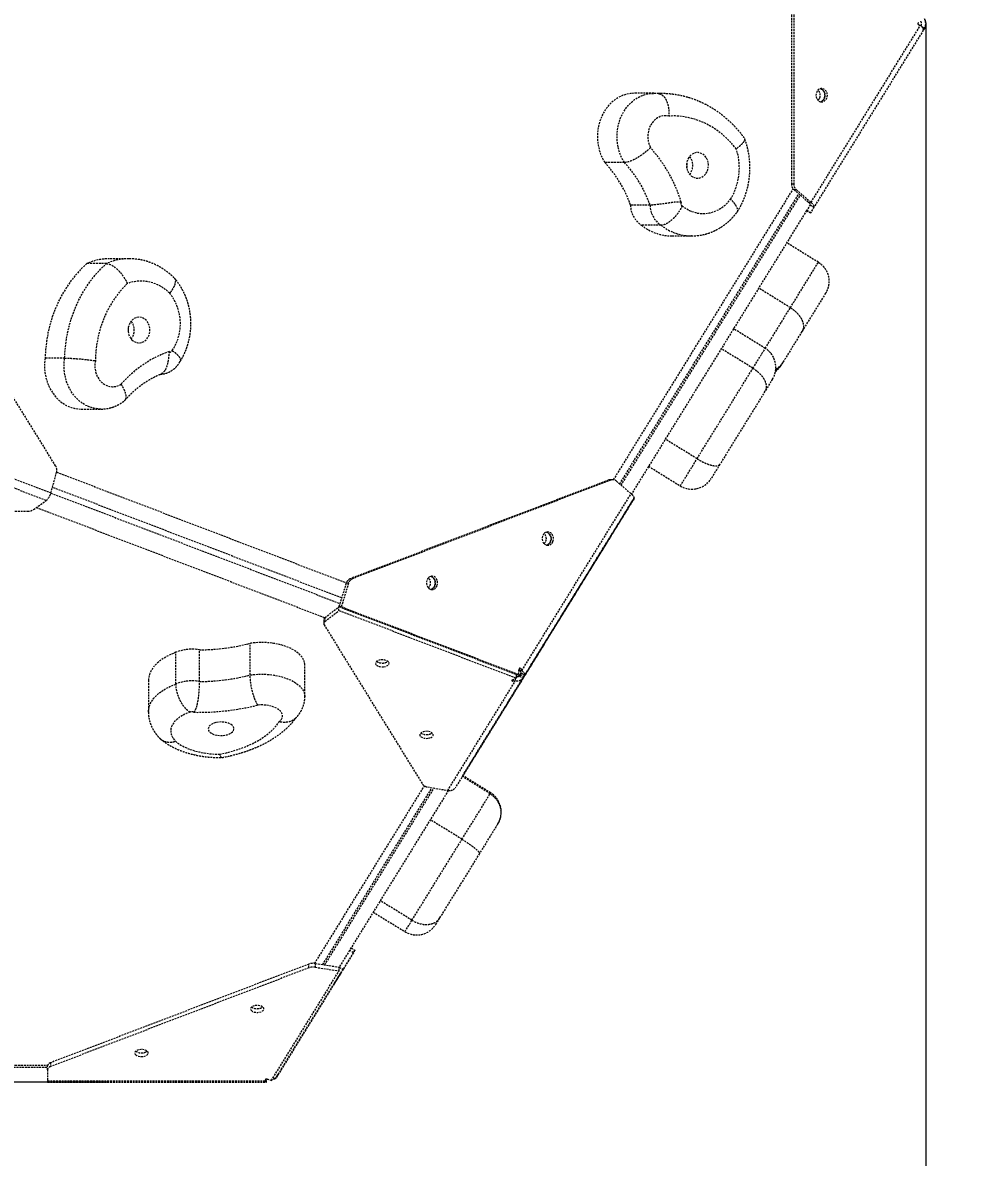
# Model space of a CAD drawing. Header units: millimetres. Extents: x -3160 to 2441, y -2789 to 2239.
# Drawn here: x 248 to 886, y -721 to 40 of the extents above; entities that cross this region are included whole.
import ezdxf

# ---------------------------------------------------------------- set-up
doc = ezdxf.new("R2010")
doc.units = ezdxf.units.MM
doc.linetypes.add('HIDDEN', pattern=[1.905, 1.27, -0.635])
for name, color, linetype in [('DIKOM_ОБЪЕКТ', 7, 'Continuous'), ('DIKOM_РАЗМЕР_ЗОНА', 7, 'Continuous'), ('DIKOM_РАЗМЕР_ОБЪЕКТА', 7, 'Continuous')]:
    doc.layers.add(name, color=color, linetype=linetype)
doc.styles.add('style1', font='arialbd.ttf', dxfattribs={"width": 0.8})
doc.dimstyles.new('1-50', dxfattribs={"dimtxt": 300, "dimasz": 200, "dimexe": 100, "dimexo": 0, "dimgap": 100, "dimtad": 1, "dimtxsty": 'style1', "dimcen": 200, "dimclrd": 7, "dimclre": 7, "dimclrt": 7, "dimadec": 1, "dimazin": 2, "dimtfac": 1, "dimtmove": 0, "dimatfit": 2, "dimfxl": 0, "dimlwd": 25, "dimlwe": 18, "dimarcsym": 0})

# ---------------------------------------------------------------- blocks, each defined once
blk = doc.blocks.new('*D0')
at = {"layer": 'Defpoints', "color": 0, "transparency": 16777216}
for p in [(295.78, 749.54), (-958.64, -670.94), (304.91, -670.94)]:
    blk.add_point(p, dxfattribs=at)
at = {"layer": 'DIKOM_РАЗМЕР_ОБЪЕКТА', "color": 7, "lineweight": 18, "transparency": 16777216}
for p, q in [((295.78, 749.54), (-1058.64, 749.54)), ((304.91, -670.94), (-1058.64, -670.94))]:
    blk.add_line(p, q, dxfattribs=at)
at = {"layer": 'DIKOM_РАЗМЕР_ОБЪЕКТА', "color": 7, "lineweight": 25, "transparency": 16777216}
blk.add_line((-958.64, 549.54), (-958.64, -470.94), dxfattribs=at)
at = {"layer": 'DIKOM_РАЗМЕР_ОБЪЕКТА', "color": 7, "transparency": 16777216}
for points in [[(-991.97, 549.54), (-925.3, 549.54), (-958.64, 749.54)], [(-991.97, -470.94), (-925.3, -470.94), (-958.64, -670.94)]]:
    blk.add_solid(points, dxfattribs=at)
at = {"layer": 'DIKOM_РАЗМЕР_ОБЪЕКТА', "color": 7, "transparency": 16777216, "insert": (-1211.81, 39.3), "char_height": 300, "attachment_point": 5, "rotation": 90, "style": 'style1'}
blk.add_mtext('{\\fArial|b0|i0|c204|p34;1420}', dxfattribs=at)
blk = doc.blocks.new('*D2')
at = {"layer": 'Defpoints', "color": 0, "transparency": 16777216}
for p in [(-566.7, 39.68), (853.76, 39.3), (853.76, -1201.88)]:
    blk.add_point(p, dxfattribs=at)
at = {"layer": 'DIKOM_РАЗМЕР_ОБЪЕКТА', "color": 7, "lineweight": 18, "transparency": 16777216}
for p, q in [((-566.7, 39.68), (-566.7, -1301.88)), ((853.76, 39.3), (853.76, -1301.88))]:
    blk.add_line(p, q, dxfattribs=at)
at = {"layer": 'DIKOM_РАЗМЕР_ОБЪЕКТА', "color": 7, "lineweight": 25, "transparency": 16777216}
blk.add_line((-366.7, -1201.88), (653.76, -1201.88), dxfattribs=at)
at = {"layer": 'DIKOM_РАЗМЕР_ОБЪЕКТА', "color": 7, "transparency": 16777216}
for points in [[(-366.7, -1168.54), (-366.7, -1235.21), (-566.7, -1201.88)], [(653.76, -1168.54), (653.76, -1235.21), (853.76, -1201.88)]]:
    blk.add_solid(points, dxfattribs=at)
at = {"layer": 'DIKOM_РАЗМЕР_ОБЪЕКТА', "color": 7, "transparency": 16777216, "insert": (143.53, -948.7), "char_height": 300, "attachment_point": 5, "style": 'style1'}
blk.add_mtext('{\\fArial|b0|i0|c204|p34;1420}', dxfattribs=at)
blk = doc.blocks.new('*D3')
at = {"layer": 'Defpoints', "color": 0, "transparency": 16777216}
for p in [(-2152.02, 39.3), (2440.84, 36.45), (2440.84, -2689.31)]:
    blk.add_point(p, dxfattribs=at)
at = {"layer": 'DIKOM_РАЗМЕР_ЗОНА', "color": 7, "lineweight": 18, "transparency": 16777216}
for p, q in [((-2152.02, 39.3), (-2152.02, -2789.31)), ((2440.84, 36.45), (2440.84, -2789.31))]:
    blk.add_line(p, q, dxfattribs=at)
at = {"layer": 'DIKOM_РАЗМЕР_ЗОНА', "color": 7, "lineweight": 25, "transparency": 16777216}
blk.add_line((-1952.02, -2689.31), (2240.84, -2689.31), dxfattribs=at)
at = {"layer": 'DIKOM_РАЗМЕР_ЗОНА', "color": 7, "transparency": 16777216}
for points in [[(-1952.02, -2655.97), (-1952.02, -2722.64), (-2152.02, -2689.31)], [(2240.84, -2655.97), (2240.84, -2722.64), (2440.84, -2689.31)]]:
    blk.add_solid(points, dxfattribs=at)
at = {"layer": 'DIKOM_РАЗМЕР_ЗОНА', "color": 7, "transparency": 16777216, "insert": (109.23, -2436.13), "char_height": 300, "attachment_point": 5, "style": 'style1'}
blk.add_mtext('{\\fArial|b0|i0|c204|p34;4590}', dxfattribs=at)

msp = doc.modelspace()

# ---------------------------------------------------------------- linework, layer by layer
at = {"layer": 'DIKOM_ОБЪЕКТ', "color": 7, "linetype": 'HIDDEN', "lineweight": 15}
for p, q in [((763.61, 146.082), (763.618, -68.119)), ((765.187, 146.082), (765.195, -68.119)), ((848.829, 38.66), (848.857, 38.66)), ((850.097, 37.976), (848.85, 38.649)), ((848.857, 38.66), (850.104, 37.987)), ((776.818, -80.592), (850.097, 37.976)), ((852.047, 34.821), (778.768, -83.747)), ((850.104, 37.987), (850.351, 37.809)), ((851.301, 37.11), (852.865, 36.144)), ((852.865, 36.144), (852.047, 34.821)), ((671.232, -7.435), (658.088, -7.435)), ((676.166, -7.607), (673.834, -7.607)), ((674.166, -7.64), (676.018, -7.607)), ((651.486, -53.835), (638.343, -53.835)), ((763.618, -68.119), (765.195, -68.119)), ((644.247, -266.72), (764.83, -71.613)), ((648.366, -269.519), (768.622, -74.94)), ((649.336, -270.348), (769.592, -75.768)), ((766.949, -72.164), (765.372, -72.164)), ((765.372, -72.164), (775.241, -80.592)), ((766.949, -72.164), (776.818, -80.592)), ((269.739, -257.367), (162.32, -83.576)), ((668.714, -82.427), (655.571, -82.427)), ((776.216, -82.17), (773.887, -85.938)), ((775.241, -80.592), (776.818, -80.592)), ((776.216, -82.17), (778.768, -83.747)), ((773.786, -86.102), (656.259, -276.265)), ((773.758, -86.147), (776.31, -87.724)), ((773.887, -85.938), (776.439, -87.516)), ((778.768, -83.747), (776.439, -87.516)), ((676.093, -95.953), (662.949, -95.953)), ((683.408, -103.127), (696.551, -103.127)), ((696.551, -103.127), (696.396, -103.127)), ((781.715, -120.825), (760.449, -107.682)), ((303.791, -121.699), (290.648, -121.699)), ((319.095, -118.389), (305.951, -118.389)), ((762.916, -151.242), (741.65, -138.099)), ((746.046, -178.539), (724.78, -165.396)), ((737.781, -191.912), (716.515, -178.769)), ((275.805, -185.089), (262.662, -185.089)), ((286.938, -219.283), (300.081, -219.283)), ((263.42, -280.594), (144.852, -235.314)), ((148.007, -230.21), (266.575, -275.49)), ((700.253, -252.634), (678.987, -239.491)), ((667.761, -257.654), (689.027, -270.798)), ((266.575, -275.49), (270.343, -261.851)), ((270.408, -261.594), (464.869, -335.871)), ((461.746, -345.948), (267.597, -271.79)), ((640.756, -266.914), (467.457, -333.105)), ((642.333, -266.914), (469.034, -333.105)), ((642.333, -266.914), (640.756, -266.914)), ((643.647, -266.67), (642.07, -266.67)), ((646.147, -267.624), (656.017, -276.053)), ((254.991, -286.693), (263.42, -280.594)), ((266.545, -275.594), (460.583, -349.71)), ((582.738, -394.62), (656.017, -276.053)), ((657.967, -279.208), (584.688, -397.775)), ((584.806, -397.606), (658.299, -278.698)), ((655.303, -283.544), (658.299, -278.698)), ((656.265, -276.254), (657.294, -277.071)), ((657.074, -277.071), (657.294, -277.071)), ((657.294, -277.071), (657.203, -277.218)), ((658.299, -278.698), (658.004, -278.516)), ((36.746, -287.781), (250.946, -287.776)), ((450.379, -359.317), (256.807, -285.379)), ((653.644, -286.227), (546.533, -459.512)), ((653.644, -286.227), (653.633, -286.22)), ((655.291, -283.537), (655.303, -283.544)), ((467.457, -333.105), (469.034, -333.105)), ((464.773, -336.153), (459.926, -351.834)), ((466.35, -336.153), (461.503, -351.834)), ((466.35, -336.153), (464.773, -336.153)), ((450.539, -361.735), (459.876, -354.467)), ((450.54, -359.183), (459.876, -351.915)), ((459.876, -354.467), (459.876, -351.915)), ((578.791, -397.337), (459.876, -351.915)), ((578.791, -399.889), (459.876, -354.467)), ((459.926, -351.834), (461.503, -351.834)), ((459.926, -351.834), (578.841, -397.257)), ((461.503, -351.834), (580.418, -397.257)), ((449.683, -360.654), (449.683, -363.206)), ((449.928, -364.019), (516.128, -471.117)), ((450.54, -359.183), (450.539, -361.735)), ((400.325, -397.676), (400.325, -376.409)), ((350.54, -403.722), (350.54, -382.455)), ((366.302, -402.081), (366.302, -380.815)), ((437.02, -412.38), (437.02, -391.113)), ((566.924, -392.704), (567.007, -392.836)), ((567.982, -393.208), (567.974, -393.106)), ((580.418, -397.257), (580.757, -393.835)), ((580.734, -394.074), (581.161, -394.62)), ((580.881, -393.433), (581.808, -393.433)), ((581.161, -394.62), (582.738, -394.62)), ((581.808, -393.433), (582.738, -394.62)), ((332.013, -401.291), (332.013, -422.557)), ((532.977, -475.136), (578.262, -401.864)), ((583.366, -399.914), (538.082, -473.186)), ((542.998, -465.232), (583.372, -399.925)), ((576.257, -401.116), (578.791, -399.889)), ((576.659, -400.922), (576.659, -401.766)), ((578.262, -401.864), (576.659, -401.766)), ((578.262, -400.146), (578.262, -401.864)), ((578.791, -397.337), (578.791, -399.889)), ((578.841, -397.257), (580.418, -397.257)), ((582.18, -396.137), (580.659, -398.597)), ((581.389, -397.407), (580.814, -398.337)), ((580.814, -398.337), (583.366, -399.914)), ((581.389, -397.407), (583.941, -398.984)), ((582.136, -396.197), (582.038, -396.356)), ((582.038, -396.356), (584.59, -397.933)), ((582.136, -396.197), (584.688, -397.775)), ((583.941, -398.984), (583.366, -399.914)), ((583.372, -399.925), (583.947, -398.995)), ((584.688, -397.775), (584.59, -397.933)), ((584.597, -397.945), (584.806, -397.606)), ((561.381, -477.333), (542.667, -465.767)), ((561.712, -476.798), (542.998, -465.232)), ((443.716, -591.186), (517.294, -472.135)), ((449.068, -591.989), (522.404, -473.329)), ((450.424, -592.194), (523.745, -473.558)), ((533.32, -475.185), (467.162, -582.23)), ((519.339, -472.805), (532.977, -475.136)), ((542.483, -507.91), (521.217, -494.767)), ((508.902, -562.247), (487.635, -549.104)), ((482.921, -556.732), (504.187, -569.875)), ((467.039, -582.428), (460.124, -593.617)), ((469.591, -584.005), (462.676, -595.194)), ((469.531, -584.13), (463.432, -594)), ((467.039, -582.428), (467.183, -582.196)), ((469.591, -584.005), (467.039, -582.428)), ((468.051, -580.792), (470.603, -582.369)), ((470.614, -582.377), (470.603, -582.369)), ((439.688, -591.624), (266.402, -657.82)), ((439.688, -594.176), (439.688, -591.624)), ((444.008, -591.225), (444.008, -593.777)), ((444.008, -591.225), (460.043, -593.648)), ((460.124, -593.617), (460.043, -593.748)), ((460.043, -596.2), (460.043, -593.648)), ((460.124, -593.617), (462.676, -595.194)), ((439.688, -594.176), (266.401, -660.372)), ((414.632, -669.698), (460.043, -596.2)), ((462.676, -595.194), (417.265, -668.692)), ((418.14, -667.277), (463.432, -594)), ((444.008, -593.777), (460.043, -596.2)), ((169.258, -660.85), (264.341, -660.85)), ((174.112, -659.505), (264.412, -659.505)), ((264.341, -662.499), (264.341, -659.947)), ((266.402, -657.82), (266.401, -660.372)), ((264.341, -662.499), (264.341, -670.039)), ((410.578, -669.016), (410.578, -669.211)), ((410.896, -670.043), (410.578, -669.211)), ((410.896, -668.799), (410.896, -670.043)), ((411.202, -670.94), (411.202, -668.76)), ((411.629, -668.81), (414.632, -669.698)), ((413.036, -669.226), (411.63, -668.81)), ((411.63, -668.81), (411.63, -668.81)), ((415.809, -667.793), (417.265, -668.692)), ((417.265, -668.692), (418.911, -666.029)), ((418.912, -666.029), (418.14, -667.277)), ((418.911, -666.029), (418.912, -666.029)), ((264.341, -670.039), (410.896, -670.043)), ((264.341, -670.935), (411.225, -670.94))]:
    msp.add_line(p, q, dxfattribs=at)
at = {"layer": 'DIKOM_ОБЪЕКТ', "color": 7, "linetype": 'HIDDEN', "lineweight": 15, "flags": 128}
for points in [[(658.088, -7.435), (655.551, -7.588), (652.846, -8.097), (650.205, -8.955), (647.661, -10.152), (645.246, -11.673), (642.99, -13.499), (640.919, -15.609), (639.06, -17.975), (637.436, -20.569), (636.066, -23.358), (634.968, -26.309), (634.155, -29.385), (633.637, -32.548), (633.421, -35.759), (633.509, -38.978), (633.9, -42.166), (634.589, -45.283), (635.567, -48.292), (636.824, -51.154), (638.343, -53.835)], [(651.486, -53.835), (649.967, -51.154), (648.711, -48.292), (647.732, -45.283), (647.043, -42.166), (646.652, -38.978), (646.564, -35.759), (646.781, -32.548), (647.299, -29.385), (648.112, -26.309), (649.21, -23.358), (650.579, -20.569), (652.203, -17.975), (654.062, -15.609), (656.133, -13.499), (658.389, -11.673), (660.805, -10.152), (663.348, -8.955), (665.989, -8.097), (668.694, -7.588), (671.236, -7.435)], [(783.465, -13.175), (784.555, -13.141), (785.592, -12.747), (786.492, -12.026), (787.183, -11.036), (787.609, -9.857), (787.735, -8.585), (787.551, -7.322), (787.072, -6.172), (786.337, -5.227), (785.405, -4.563), (784.351, -4.236), (783.262, -4.27), (782.225, -4.664), (781.325, -5.385), (780.634, -6.375), (780.208, -7.554), (780.082, -8.826), (780.266, -10.089), (780.745, -11.239), (781.48, -12.184), (782.412, -12.847), (783.465, -13.175)], [(783.12, -4.302), (783.828, -4.563), (784.76, -5.227), (785.495, -6.172), (785.974, -7.322), (786.158, -8.585), (786.032, -9.857), (785.606, -11.036), (784.915, -12.026), (784.015, -12.747), (783.12, -13.109)], [(783.129, -13.111), (783.532, -12.985), (784.509, -12.42), (785.312, -11.554), (785.875, -10.457), (786.152, -9.218), (786.121, -7.938), (785.784, -6.72), (785.169, -5.662), (784.326, -4.852), (783.322, -4.353), (783.129, -4.3)], [(681.346, -22.682), (679.385, -22.438), (677.417, -22.578), (675.496, -23.097), (673.674, -23.982), (672, -25.208), (670.522, -26.742), (669.279, -28.541), (668.306, -30.556), (667.628, -32.733), (667.265, -35.011), (667.227, -37.328), (667.514, -39.621), (668.119, -41.827), (669.026, -43.885)], [(726.617, -44.711), (723.665, -41.172), (720.501, -37.895), (717.141, -34.9), (713.604, -32.202), (709.908, -29.816), (706.074, -27.753), (702.122, -26.026), (698.072, -24.644), (693.948, -23.614), (689.77, -22.942), (685.562, -22.63), (681.346, -22.682)], [(694.723, -50.584), (693.952, -52.076), (693.453, -53.72), (693.246, -55.448), (693.338, -57.19), (693.728, -58.875), (694.397, -60.433), (695.32, -61.8), (696.458, -62.921), (697.765, -63.75), (699.187, -64.253), (700.666, -64.409), (702.141, -64.212), (703.552, -63.67), (704.842, -62.804), (705.957, -61.652), (706.852, -60.259), (707.49, -58.683), (707.845, -56.988), (707.903, -55.244), (707.66, -53.522), (707.128, -51.892), (706.328, -50.422), (705.292, -49.171), (704.063, -48.191), (702.692, -47.522), (701.234, -47.191), (699.75, -47.211), (698.299, -47.583), (696.941, -48.29), (695.733, -49.304), (694.723, -50.584)], [(690.252, -82.831), (692.586, -84.548), (695.07, -85.947), (697.67, -87.011), (700.356, -87.726), (703.092, -88.084), (705.846, -88.079), (708.582, -87.713), (711.266, -86.99), (713.864, -85.918), (716.344, -84.512), (718.675, -82.788), (720.827, -80.769), (722.774, -78.479)], [(775.241, -80.592), (775.511, -80.836), (775.746, -81.074), (775.94, -81.304), (776.091, -81.519), (776.196, -81.718), (776.252, -81.894), (776.259, -82.046), (776.216, -82.17)], [(776.818, -80.592), (777.358, -81.079), (777.827, -81.556), (778.216, -82.015), (778.518, -82.447), (778.728, -82.843), (778.84, -83.196), (778.854, -83.499), (778.768, -83.747)], [(773.786, -86.102), (773.809, -86.065), (773.887, -85.938)], [(776.439, -87.516), (776.361, -87.642), (776.319, -87.711), (776.31, -87.724)], [(290.648, -121.699), (286.891, -125.269), (283.351, -129.135), (280.045, -133.277), (276.989, -137.676), (274.197, -142.311), (271.683, -147.16), (269.457, -152.202), (267.531, -157.41), (265.914, -162.762), (264.613, -168.232), (263.634, -173.794), (262.983, -179.422), (262.662, -185.089)], [(275.805, -185.089), (276.126, -179.422), (276.778, -173.794), (277.756, -168.232), (279.057, -162.762), (280.674, -157.41), (282.6, -152.202), (284.826, -147.16), (287.341, -142.311), (290.133, -137.676), (293.189, -133.277), (296.494, -129.135), (300.034, -125.269), (303.791, -121.699)], [(762.916, -151.242), (765.322, -147.351), (767.6, -143.664), (769.74, -140.201), (771.732, -136.978), (773.567, -134.009), (775.236, -131.309), (776.731, -128.89), (778.045, -126.764), (779.172, -124.94), (780.106, -123.428), (780.844, -122.235), (781.381, -121.366), (781.715, -120.825)], [(317.868, -135.041), (314.683, -138.291), (311.71, -141.805), (308.963, -145.566), (306.458, -149.553), (304.208, -153.745), (302.224, -158.119), (300.519, -162.652), (299.1, -167.32), (297.975, -172.097), (297.151, -176.959), (296.631, -181.878), (296.42, -186.828)], [(786.503, -141.609), (786.121, -142.228), (785.552, -143.15), (784.797, -144.37), (783.862, -145.883), (782.752, -147.679), (781.472, -149.75), (780.03, -152.084), (778.432, -154.669), (776.688, -157.491), (774.807, -160.534), (772.799, -163.783), (770.675, -167.22)], [(746.046, -178.539), (747.128, -176.788), (748.742, -174.177), (750.402, -171.49), (752.089, -168.761), (753.782, -166.022), (755.46, -163.307), (757.101, -160.651), (758.687, -158.085), (760.197, -155.642), (761.612, -153.352), (762.916, -151.242)], [(320.921, -172.822), (322.142, -173.817), (323.507, -174.502), (324.962, -174.85), (326.447, -174.847), (327.901, -174.492), (329.264, -173.801), (330.481, -172.801), (331.502, -171.534), (332.285, -170.05), (332.798, -168.412), (333.02, -166.687), (332.942, -164.943), (332.567, -163.255), (331.911, -161.689), (331, -160.311), (329.871, -159.176), (328.572, -158.332), (327.154, -157.813), (325.677, -157.639), (324.2, -157.819), (322.784, -158.345), (321.487, -159.195), (320.362, -160.334), (319.456, -161.717), (318.804, -163.285), (318.435, -164.976), (318.363, -166.719), (318.59, -168.444), (319.108, -170.08), (319.896, -171.56), (320.921, -172.822)], [(770.675, -167.22), (769.77, -168.684), (768.743, -170.346), (767.622, -172.16), (766.437, -174.077), (765.222, -176.044), (764.009, -178.006), (762.831, -179.911), (761.722, -181.707), (760.711, -183.343), (759.825, -184.776), (759.09, -185.965), (758.525, -186.879), (758.146, -187.493), (757.963, -187.789)], [(737.781, -191.912), (739.425, -189.251), (740.911, -186.848), (742.225, -184.721), (743.359, -182.887), (744.302, -181.361), (745.047, -180.155), (745.589, -179.278), (745.923, -178.739), (746.045, -178.54), (746.046, -178.539)], [(262.662, -185.089), (262.322, -188.285), (262.286, -191.505), (262.554, -194.711), (263.123, -197.862), (263.985, -200.919), (265.13, -203.845), (266.544, -206.604), (268.21, -209.161), (270.106, -211.486), (272.21, -213.549), (274.496, -215.325), (276.935, -216.792), (279.497, -217.932), (282.151, -218.732), (284.864, -219.18), (286.938, -219.283)], [(300.066, -219.283), (298.008, -219.18), (295.294, -218.732), (292.64, -217.932), (290.078, -216.792), (287.639, -215.325), (285.353, -213.549), (283.249, -211.486), (281.353, -209.161), (279.687, -206.604), (278.273, -203.845), (277.128, -200.919), (276.266, -197.862), (275.697, -194.711), (275.429, -191.505), (275.465, -188.285), (275.805, -185.089)], [(296.42, -186.828), (296.094, -189.114), (296.094, -191.432), (296.418, -193.718), (297.059, -195.91), (297.999, -197.947), (299.211, -199.775), (300.663, -201.342), (302.316, -202.607), (304.123, -203.533), (306.035, -204.097), (308, -204.283), (309.965, -204.085), (311.874, -203.508), (313.677, -202.57)], [(756.954, -189.421), (756.773, -189.714), (756.613, -189.972), (756.487, -190.177), (756.401, -190.316), (756.363, -190.378), (756.361, -190.381)], [(757.963, -187.789), (757.677, -188.251), (756.954, -189.421)], [(700.253, -252.634), (703.025, -248.148), (705.868, -243.549), (708.766, -238.86), (711.707, -234.101), (714.676, -229.297), (717.66, -224.469), (720.644, -219.64), (723.615, -214.833), (726.558, -210.071), (729.46, -205.376), (732.307, -200.77), (735.085, -196.275), (737.781, -191.912)], [(750.92, -199.185), (750.893, -199.227), (750.701, -199.539), (750.324, -200.149), (749.767, -201.051), (749.034, -202.236), (748.134, -203.692), (747.075, -205.406), (745.868, -207.359)], [(745.868, -207.359), (743.477, -211.227), (741.017, -215.208), (738.5, -219.28), (735.941, -223.421), (733.352, -227.61), (730.749, -231.822), (728.144, -236.037), (725.552, -240.231), (722.987, -244.382), (720.462, -248.467), (717.991, -252.465), (715.587, -256.354)], [(689.027, -270.798), (689.078, -270.715), (689.31, -270.341), (689.726, -269.667), (690.321, -268.703), (691.089, -267.461), (692.019, -265.956), (693.101, -264.206), (694.32, -262.233), (695.662, -260.062), (697.11, -257.719), (698.647, -255.233), (700.253, -252.634)], [(715.587, -256.354), (714.416, -258.248), (713.317, -260.027), (712.32, -261.64), (711.452, -263.045), (710.737, -264.202), (710.195, -265.08), (709.839, -265.655), (709.681, -265.911), (709.673, -265.924)], [(657.967, -279.208), (658.052, -278.96), (658.039, -278.657), (657.926, -278.304), (657.717, -277.908), (657.415, -277.476), (657.025, -277.017), (656.556, -276.54), (656.017, -276.053)], [(655.303, -283.544), (655.185, -283.734), (655.037, -283.974), (654.861, -284.259), (654.659, -284.586), (654.433, -284.952), (654.186, -285.351), (653.922, -285.778), (653.644, -286.227)], [(603.528, -308.073), (603.837, -306.845), (603.839, -305.564), (603.533, -304.334), (602.946, -303.256), (602.124, -302.415), (601.133, -301.881), (600.055, -301.697), (598.976, -301.877), (597.984, -302.407), (597.16, -303.244), (596.569, -304.32), (596.26, -305.549), (596.258, -306.83), (596.564, -308.059), (597.151, -309.138), (597.973, -309.978), (598.964, -310.512), (600.042, -310.697), (601.121, -310.517), (602.113, -309.987), (602.937, -309.149), (603.528, -308.073)], [(599.283, -310.606), (599.655, -310.488), (600.632, -309.923), (601.435, -309.057), (601.998, -307.96), (602.275, -306.721), (602.244, -305.441), (601.907, -304.222), (601.292, -303.165), (600.448, -302.354), (599.445, -301.856), (599.237, -301.799)], [(599.26, -301.793), (599.556, -301.881), (600.547, -302.415), (601.369, -303.256), (601.956, -304.334), (602.262, -305.564), (602.26, -306.845), (601.951, -308.073), (601.36, -309.15), (600.536, -309.987), (599.544, -310.517), (599.26, -310.6)], [(525.859, -337.738), (526.168, -336.51), (526.17, -335.229), (525.864, -334), (525.277, -332.921), (524.455, -332.08), (523.464, -331.546), (522.386, -331.362), (521.307, -331.542), (520.315, -332.072), (519.491, -332.909), (518.9, -333.986), (518.591, -335.214), (518.59, -336.495), (518.895, -337.724), (519.482, -338.803), (520.305, -339.643), (521.295, -340.178), (522.373, -340.362), (523.452, -340.182), (524.444, -339.652), (525.268, -338.815), (525.859, -337.738)], [(521.625, -340.274), (521.99, -340.157), (522.968, -339.592), (523.771, -338.726), (524.333, -337.629), (524.61, -336.391), (524.579, -335.11), (524.242, -333.892), (523.627, -332.835), (522.784, -332.024), (521.78, -331.525), (521.562, -331.466)], [(521.591, -331.459), (521.887, -331.546), (522.878, -332.081), (523.7, -332.921), (524.287, -334), (524.593, -335.229), (524.591, -336.51), (524.282, -337.738), (523.691, -338.815), (522.867, -339.652), (521.875, -340.182), (521.591, -340.266)], [(618.523, -343.048), (618.333, -343.357), (618.332, -343.359), (618.52, -343.054), (618.883, -342.467), (619.392, -341.645), (620.004, -340.654), (620.67, -339.576), (621.337, -338.498), (621.95, -337.506), (622.459, -336.681), (622.824, -336.09), (623.015, -335.782), (623.016, -335.78), (622.828, -336.085), (622.465, -336.672), (621.956, -337.494), (621.344, -338.484), (620.678, -339.562), (620.011, -340.641), (619.398, -341.633), (618.888, -342.458), (618.523, -343.048)], [(437.02, -391.113), (436.965, -390.176), (436.589, -388.494), (435.86, -386.845), (434.788, -385.248), (433.386, -383.723), (431.671, -382.29), (429.665, -380.966), (427.391, -379.766), (424.879, -378.707), (422.159, -377.8), (419.264, -377.058), (416.23, -376.488), (413.095, -376.1), (409.898, -375.896), (406.677, -375.88), (403.473, -376.052), (400.325, -376.409)], [(350.54, -382.455), (347.427, -383.729), (344.543, -385.144), (341.913, -386.69), (339.557, -388.354), (337.495, -390.122), (335.743, -391.98), (334.316, -393.913), (333.224, -395.906), (332.477, -397.943), (332.081, -400.006), (332.013, -401.291)], [(489.906, -392.159), (491.113, -391.934), (492.15, -391.539), (492.934, -391.006), (493.401, -390.379), (493.513, -389.709), (493.261, -389.049), (492.665, -388.452), (491.774, -387.969), (490.66, -387.636), (489.413, -387.483), (488.134, -387.52), (486.927, -387.745), (485.889, -388.14), (485.105, -388.672), (484.638, -389.299), (484.527, -389.97), (484.779, -390.63), (485.375, -391.226), (486.266, -391.71), (487.38, -392.042), (488.627, -392.196), (489.906, -392.159)], [(400.325, -397.676), (403.473, -397.318), (406.677, -397.146), (409.898, -397.162), (413.095, -397.366), (416.23, -397.755), (419.264, -398.324), (422.159, -399.066), (424.879, -399.973), (427.391, -401.032), (429.665, -402.232), (431.671, -403.556), (433.386, -404.99), (434.788, -406.514), (435.86, -408.111), (436.589, -409.76), (436.965, -411.442), (437.02, -412.378)], [(582.038, -396.356), (582.023, -396.382), (581.995, -396.426), (581.957, -396.488), (581.909, -396.565), (581.853, -396.656), (581.79, -396.758), (581.723, -396.867), (581.653, -396.98), (581.582, -397.094), (581.513, -397.206), (581.448, -397.311), (581.389, -397.407)], [(584.59, -397.933), (584.573, -397.962), (584.541, -398.013), (584.497, -398.084), (584.442, -398.174), (584.377, -398.278), (584.306, -398.394), (584.23, -398.516), (584.153, -398.64), (584.078, -398.763), (584.006, -398.879), (583.941, -398.984)], [(583.947, -398.995), (584.012, -398.89), (584.084, -398.774), (584.16, -398.652), (584.237, -398.527), (584.312, -398.405), (584.384, -398.289), (584.448, -398.185), (584.503, -398.096), (584.548, -398.024), (584.579, -397.973), (584.597, -397.945)], [(332.013, -422.559), (332.081, -421.273), (332.477, -419.209), (333.224, -417.173), (334.316, -415.18), (335.743, -413.246), (337.495, -411.388), (339.557, -409.62), (341.913, -407.956), (344.543, -406.411), (347.427, -404.995), (350.54, -403.722)], [(419.859, -429.069), (420.929, -427.988), (421.646, -426.829), (421.989, -425.624), (421.95, -424.406), (421.529, -423.208), (420.738, -422.063), (419.599, -421.001), (418.142, -420.054), (416.408, -419.245), (414.445, -418.598), (412.305, -418.13), (410.047, -417.854), (407.734, -417.777), (405.429, -417.902)], [(570.518, -420.711), (570.328, -421.02), (570.326, -421.022), (570.515, -420.717), (570.878, -420.129), (571.386, -419.307), (571.999, -418.317), (572.665, -417.239), (573.332, -416.16), (573.945, -415.168), (574.454, -414.343), (574.819, -413.753), (575.01, -413.444), (575.011, -413.442), (574.823, -413.747), (574.46, -414.334), (573.951, -415.156), (573.339, -416.147), (572.673, -417.225), (572.006, -418.304), (571.393, -419.295), (570.883, -420.12), (570.518, -420.711)], [(360.052, -422.615), (357.449, -423.627), (355.079, -424.786), (352.97, -426.077), (351.149, -427.484), (349.638, -428.989), (348.457, -430.574), (347.62, -432.217), (347.138, -433.9), (347.018, -435.601), (347.259, -437.298), (347.86, -438.97), (348.813, -440.597), (350.106, -442.157)], [(388.137, -431.392), (387.08, -430.662), (385.765, -430.059), (384.246, -429.607), (382.585, -429.325), (380.849, -429.225), (379.112, -429.31), (377.442, -429.577), (375.909, -430.016), (374.575, -430.608), (373.495, -431.329), (372.714, -432.15), (372.262, -433.036), (372.159, -433.952), (372.41, -434.86), (373.002, -435.723), (373.913, -436.506), (375.105, -437.177), (376.53, -437.707), (378.128, -438.076), (379.835, -438.268), (381.581, -438.275), (383.293, -438.098), (384.903, -437.743), (386.344, -437.225), (387.557, -436.565), (388.492, -435.791), (389.112, -434.933), (389.39, -434.027), (389.316, -433.11), (388.893, -432.22), (388.137, -431.392)], [(379.876, -450.866), (384.44, -449.85), (388.851, -448.66), (393.084, -447.304), (397.117, -445.789), (400.928, -444.123), (404.497, -442.315), (407.805, -440.374), (410.834, -438.311), (413.568, -436.137), (415.991, -433.864), (418.092, -431.504), (419.859, -429.069)], [(519.575, -440.158), (520.782, -439.933), (521.82, -439.538), (522.604, -439.006), (523.071, -438.379), (523.182, -437.708), (522.93, -437.048), (522.334, -436.452), (521.443, -435.968), (520.329, -435.636), (519.082, -435.482), (517.803, -435.519), (516.596, -435.744), (515.559, -436.139), (514.775, -436.672), (514.308, -437.299), (514.196, -437.969), (514.448, -438.63), (515.044, -439.226), (515.935, -439.709), (517.05, -440.042), (518.297, -440.195), (519.575, -440.158)], [(350.106, -442.157), (352.15, -443.684), (354.473, -445.096), (357.053, -446.379), (359.864, -447.52), (362.877, -448.509), (366.063, -449.334), (369.389, -449.988), (372.823, -450.464), (376.33, -450.758), (379.876, -450.866)], [(542.483, -507.91), (544.743, -504.255), (546.929, -500.718), (549.024, -497.327), (551.012, -494.111), (552.876, -491.094), (554.603, -488.3), (556.178, -485.753), (557.588, -483.471), (558.822, -481.473), (559.871, -479.776), (560.727, -478.392), (561.381, -477.333)], [(561.381, -477.333), (561.639, -476.916), (561.712, -476.798)], [(566.409, -497.73), (565.859, -498.62), (565.133, -499.794), (564.24, -501.239), (563.187, -502.942), (561.986, -504.886), (560.648, -507.051), (559.187, -509.415), (557.617, -511.955), (555.954, -514.645), (554.215, -517.46)], [(566.586, -497.444), (566.573, -497.464), (566.409, -497.73)], [(508.902, -562.247), (510.813, -559.153), (512.878, -555.813), (515.086, -552.24), (517.427, -548.453), (519.889, -544.468), (522.462, -540.306), (525.132, -535.985), (527.888, -531.525), (530.717, -526.949), (533.604, -522.277), (536.537, -517.532), (539.501, -512.735), (542.483, -507.91)], [(554.215, -517.46), (551.619, -521.66), (549.046, -525.823), (546.511, -529.926), (544.026, -533.946), (541.605, -537.863), (539.262, -541.654), (537.008, -545.301), (534.856, -548.783), (532.818, -552.081), (530.904, -555.178), (529.124, -558.058), (527.488, -560.705)], [(504.187, -569.875), (504.194, -569.863), (504.34, -569.628), (504.671, -569.092), (505.185, -568.261), (505.874, -567.145), (506.731, -565.759), (507.744, -564.12), (508.902, -562.247)], [(527.488, -560.705), (526.619, -562.111), (525.902, -563.27), (525.358, -564.151), (525.001, -564.728), (524.842, -564.987), (524.833, -565.001)], [(469.531, -584.13), (469.77, -583.743), (469.984, -583.396), (470.171, -583.094), (470.328, -582.84), (470.452, -582.64), (470.541, -582.494), (470.596, -582.406), (470.614, -582.377)], [(470.603, -582.369), (470.586, -582.396), (470.535, -582.478), (470.452, -582.613), (470.336, -582.8), (470.191, -583.036), (470.016, -583.318), (469.816, -583.642), (469.591, -584.005)], [(457.438, -603.679), (457.994, -602.781), (458.634, -601.745), (459.307, -600.656), (459.958, -599.602), (460.535, -598.668), (460.991, -597.93), (461.289, -597.447), (461.405, -597.26), (461.33, -597.382), (461.068, -597.804), (460.643, -598.493), (460.088, -599.391), (459.448, -600.427), (458.775, -601.516), (458.123, -602.57), (457.546, -603.504), (457.09, -604.242), (456.792, -604.724), (456.676, -604.912), (456.752, -604.79), (457.013, -604.367), (457.438, -603.679)], [(457.443, -603.683), (457.999, -602.784), (458.639, -601.749), (459.312, -600.66), (459.963, -599.605), (460.54, -598.671), (460.996, -597.933), (461.294, -597.451), (461.41, -597.263), (461.335, -597.385), (461.073, -597.808), (460.648, -598.496), (460.093, -599.394), (459.453, -600.43), (458.78, -601.519), (458.128, -602.573), (457.551, -603.507), (457.095, -604.246), (456.797, -604.728), (456.681, -604.916), (456.757, -604.793), (457.018, -604.371), (457.443, -603.683)], [(401.139, -622.862), (401.919, -623.396), (402.954, -623.793), (404.16, -624.021), (405.438, -624.06), (406.686, -623.909), (407.803, -623.579), (408.697, -623.097), (409.297, -622.502), (409.553, -621.842), (409.446, -621.171), (408.983, -620.543), (408.203, -620.009), (407.168, -619.612), (405.962, -619.384), (404.683, -619.345), (403.435, -619.496), (402.319, -619.826), (401.425, -620.308), (400.825, -620.903), (400.569, -621.563), (400.676, -622.234), (401.139, -622.862)], [(323.476, -652.53), (324.256, -653.064), (325.291, -653.461), (326.496, -653.688), (327.775, -653.728), (329.023, -653.576), (330.139, -653.246), (331.034, -652.764), (331.633, -652.169), (331.89, -651.509), (331.782, -650.838), (331.32, -650.21), (330.539, -649.676), (329.505, -649.279), (328.299, -649.052), (327.02, -649.012), (325.772, -649.163), (324.656, -649.494), (323.762, -649.976), (323.162, -650.571), (322.905, -651.231), (323.013, -651.902), (323.476, -652.53)], [(264.341, -670.039), (264.341, -670.425), (264.341, -670.707), (264.341, -670.878), (264.341, -670.935), (264.341, -670.935)]]:
    msp.add_lwpolyline(points, dxfattribs=at)
at = {"layer": 'DIKOM_ОБЪЕКТ', "color": 7, "linetype": 'HIDDEN', "lineweight": 15}
for centre, radius, start, end in [((847.763, 39.302), 6, 328.282526, 31.721733), ((778.491, -8.705), 4.502, 310.579652, 49.419349), ((597.367, -108.36), 96.394, 16.778555, 41.979361), ((688.011, -57.42), 40.644, 328.792622, 18.220795), ((687.777, -55.783), 9.651, 321.416452, 38.583548), ((579.998, -108.475), 79.936, 19.017653, 43.12239), ((593.14, -108.476), 79.937, 19.017879, 43.122252), ((688.754, -55.783), 4.904, 340.416772, 19.583228), ((768.934, -68.217), 5.316, 178.939648, 227.932948), ((770.511, -68.217), 5.316, 178.939648, 227.932948), ((672.35, -82.05), 16.784, 181.290233, 235.936515), ((685.493, -82.05), 16.783, 181.289907, 235.936452), ((690.781, -81.469), 1.462, 140.223117, 248.761785), ((683.602, -69.814), 33.313, 231.688105, 269.667008), ((696.846, -69.532), 33.597, 231.851014, 269.232852), ((306.019, -155.733), 37.344, 90.103631, 114.305132), ((319.149, -155.671), 37.283, 90.190085, 114.325758), ((327.003, -160.372), 26.928, 44.204744, 109.832562), ((320.93, -161.988), 32.553, 326.358078, 38.782444), ((313.866, -166.266), 4.905, 340.419865, 19.580135), ((312.895, -166.266), 9.647, 321.397448, 38.602552), ((372.293, -254.033), 78.002, 109.664505, 138.717836), ((346.919, -179.878), 1.122, 218.757538, 352.596172), ((738.16, -191.299), 15, 328.282526, 58.282526), ((743.601, -182.495), 15, 308.101316, 328.282526), ((264.835, -260.311), 5.72, 344.37934, 30.972178), ((696.913, -258.038), 15, 238.282526, 328.282526), ((642.074, -270.344), 3.675, 90.067279, 111.027969), ((643.653, -270.425), 3.75, 48.302727, 110.604598), ((257.192, -273.218), 9.654, 310.177794, 346.390015), ((251.204, -280.646), 7.135, 267.92965, 302.061155), ((594.615, -306.208), 4.502, 310.829678, 49.379025), ((469.259, -337.397), 4.655, 112.779844, 164.497428), ((470.836, -337.397), 4.655, 112.778843, 164.498429), ((516.951, -335.878), 4.502, 310.827076, 49.463538), ((451.58, -360.774), 1.9, 123.189418, 176.396652), ((451.381, -363.184), 1.675, 120.144949, 209.8703), ((361.232, -408.64), 28.283, 79.672141, 112.211643), ((365.577, -241.636), 139.18, 270.298668, 284.457366), ((489.02, -382.858), 6.849, 236.402853, 303.585431), ((488.712, -383.653), 6.012, 234.680161, 273.084447), ((489.356, -383.634), 6.031, 266.95413, 305.036678), ((361.232, -429.905), 28.282, 79.671768, 112.212016), ((365.577, -262.9), 139.183, 270.298838, 284.457295), ((576.571, -393.213), 6.303, 290.620398, 327.69788), ((365.389, -254.672), 168.069, 268.996347, 283.782191), ((361.178, -424.346), 2.065, 52.135937, 123.048119), ((518.69, -430.857), 6.849, 236.402853, 303.585431), ((518.382, -431.652), 6.012, 234.680161, 273.084447), ((519.026, -431.633), 6.03, 266.952601, 305.039042), ((519.744, -468.136), 4.686, 219.501984, 265.032333), ((534.089, -470.39), 4.874, 256.811498, 324.996708), ((553.826, -489.558), 15, 328.282526, 58.282526), ((512.073, -557.115), 15, 238.282526, 328.282526), ((442.634, -599.926), 8.808, 81.030716, 109.542377), ((442.634, -602.478), 8.809, 81.032115, 109.542546), ((404.736, -615.514), 6.019, 234.78908, 273.069831), ((405.061, -614.722), 6.848, 236.398915, 303.593876), ((405.381, -615.516), 6.016, 266.925505, 305.255281), ((327.073, -645.181), 6.019, 234.790818, 273.067974), ((327.398, -644.39), 6.848, 236.397755, 303.595035), ((327.717, -645.184), 6.016, 266.925439, 305.256889), ((266.975, -660.437), 2.679, 102.347616, 169.455926), ((266.974, -662.989), 2.679, 102.346245, 169.455692)]:
    msp.add_arc(centre, radius, start, end, dxfattribs=at)
for centre, major_axis, ratio, start_param, end_param in [((849.258, 39.309), (0.803, 0), 0.9341131, 2.6269784, 4.1890228), ((849.251, 39.298), (0.803, 0), 0.9340865, 2.0942911, 4.1886862), ((581.407, -394.083), (-0.17, 0.92), 0.6885029, 5.3622768, 7.4566719), ((576.907, -401.364), (0.927, 0.067), 0.4311413, 2.3158611, 4.4102562), ((411.381, -669.211), (0.819, -0.141), 0.5393073, 1.3572483, 3.4516434), ((411.382, -669.212), (0.819, -0.141), 0.5392763, 1.3570985, 1.8846563), ((418.663, -666.43), (0.496, 0.803), 0.0000502, 5.2359841, 7.3303792)]:
    msp.add_ellipse(centre, major_axis=major_axis, ratio=ratio, start_param=start_param, end_param=end_param, dxfattribs=at)
for points, knots in [([(850.313, 40.876), (850.449, 40.607), (850.697, 40.12), (850.79, 39.295), (850.695, 38.471), (850.448, 37.985), (850.313, 37.721)], [0, 0, 0, 0, 0.2754587, 0.4999123, 0.7277717, 1, 1, 1, 1]), ([(852.865, 42.453), (853.138, 41.913), (853.638, 40.924), (853.818, 39.29), (853.635, 37.663), (853.135, 36.676), (852.865, 36.144)], [0, 0, 0, 0, 0.2731876, 0.5000152, 0.7304039, 1, 1, 1, 1]), ([(852.047, 34.821), (852.144, 35.075), (852.32, 35.541), (852.007, 36.377), (851.314, 37.179), (850.524, 37.696), (850.097, 37.976)], [0, 0, 0, 0, 0.2731878, 0.5000131, 0.7303974, 1, 1, 1, 1]), ([(674.743, -7.688), (673.847, -7.569), (672.68, -7.414), (671.507, -7.457), (671.235, -7.467)], [0, 0, 0, 0, 0.7681299, 1, 1, 1, 1]), ([(674.738, -7.734), (674.986, -7.762), (675.674, -7.839), (676.751, -8.428), (677.926, -9.452), (678.977, -10.861), (679.869, -12.605), (680.583, -14.63), (681.088, -16.887), (681.404, -19.56), (681.415, -21.538), (681.347, -22.665), (681.346, -22.682)], [0, 0, 0, 0, 0.0631998, 0.1753491, 0.2874919, 0.3996335, 0.5118765, 0.6241203, 0.7366493, 0.8491775, 0.9977426, 1, 1, 1, 1]), ([(731.994, -37.408), (731.564, -36.823), (730.166, -34.92), (727.63, -31.859), (724.332, -28.31), (720.84, -25.008), (717.175, -21.96), (713.351, -19.182), (709.384, -16.683), (705.29, -14.472), (701.087, -12.558), (696.791, -10.947), (692.42, -9.645), (687.991, -8.651), (683.52, -7.985), (679.52, -7.633), (677.013, -7.64), (676.008, -7.642)], [0, 0, 0, 0, 0.0318711, 0.1036963, 0.175453, 0.2470663, 0.3185175, 0.3897895, 0.4608698, 0.5317511, 0.6024307, 0.6729145, 0.743213, 0.8133442, 0.8833354, 0.9532142, 1, 1, 1, 1]), ([(732.14, -37.695), (732.193, -37.913), (732.303, -38.365), (732.003, -39.28), (731.361, -40.349), (730.346, -41.554), (728.84, -43.002), (727.483, -44.082), (726.627, -44.704), (726.617, -44.711)], [0, 0, 0, 0, 0.1450624, 0.3002778, 0.4599219, 0.6166398, 0.7777877, 0.9974574, 1, 1, 1, 1]), ([(727.276, -86.94), (727.634, -86.372), (728.683, -84.707), (730.225, -81.802), (731.83, -78.201), (733.169, -74.463), (734.24, -70.616), (735.035, -66.682), (735.549, -62.686), (735.777, -58.654), (735.719, -54.611), (735.372, -50.583), (734.741, -46.594), (733.82, -42.673), (732.913, -39.714), (732.297, -38.08), (732.15, -37.692)], [0, 0, 0, 0, 0.0399898, 0.1173163, 0.1947632, 0.2724021, 0.3501995, 0.4281271, 0.5061608, 0.5842814, 0.6624726, 0.7407195, 0.8190046, 0.897312, 0.975621, 1, 1, 1, 1]), ([(669.026, -43.885), (669.015, -43.896), (668.266, -44.623), (666.848, -45.908), (664.661, -47.666), (662.604, -49.156), (660.512, -50.502), (658.443, -51.668), (656.45, -52.612), (654.588, -53.308), (652.89, -53.75), (651.954, -53.806), (651.486, -53.835)], [0, 0, 0, 0, 0.0020443, 0.14515375, 0.25245895, 0.35976238, 0.46659963, 0.57343332, 0.68007197, 0.78670692, 0.89335287, 1, 1, 1, 1]), ([(689.658, -80.533), (689.651, -80.532), (689.101, -80.399), (687.933, -80.316), (685.939, -80.458), (683.66, -80.699), (681.156, -81.05), (678.668, -81.406), (676.264, -81.745), (674.003, -82.034), (671.949, -82.256), (670.132, -82.399), (669.187, -82.418), (668.714, -82.427)], [0, 0, 0, 0, 0.0010785, 0.0825329, 0.1644299, 0.2697846, 0.3751529, 0.479572, 0.5839856, 0.6879827, 0.7919729, 0.8959868, 1, 1, 1, 1]), ([(690.252, -82.831), (690.247, -82.843), (689.856, -83.87), (688.944, -85.601), (687.39, -87.94), (685.832, -89.891), (684.158, -91.657), (682.448, -93.159), (680.722, -94.385), (679.067, -95.273), (677.482, -95.845), (676.56, -95.917), (676.093, -95.953)], [0, 0, 0, 0, 0.0016831, 0.1432317, 0.2488646, 0.3575568, 0.4631167, 0.5717356, 0.6772722, 0.7858684, 0.8914018, 1, 1, 1, 1]), ([(727.18, -87.004), (727.255, -86.923), (727.524, -86.633), (727.613, -85.89), (727.444, -84.8), (726.902, -83.526), (726.017, -82.101), (724.707, -80.434), (723.523, -79.194), (722.791, -78.496), (722.774, -78.479)], [0, 0, 0, 0, 0.0583202, 0.2091275, 0.3557199, 0.5065559, 0.6532226, 0.8041342, 0.9953485, 1, 1, 1, 1]), ([(696.377, -103.112), (696.492, -103.117), (697.729, -103.174), (700.09, -102.985), (703.427, -102.522), (706.708, -101.718), (709.912, -100.621), (713.018, -99.227), (716.005, -97.548), (718.854, -95.595), (721.545, -93.38), (724.055, -90.914), (725.925, -88.764), (726.924, -87.42), (727.214, -87.03)], [0, 0, 0, 0, 0.0096793, 0.1040602, 0.1983257, 0.2925819, 0.3869482, 0.4815376, 0.5764461, 0.6717542, 0.7675144, 0.8637573, 0.9604882, 1, 1, 1, 1]), ([(303.791, -121.699), (304.241, -121.733), (305.154, -121.804), (306.698, -122.373), (308.335, -123.273), (310.005, -124.496), (311.688, -126.022), (313.311, -127.788), (314.855, -129.778), (316.432, -132.181), (317.386, -133.986), (317.862, -135.029), (317.868, -135.041)], [0, 0, 0, 0, 0.1043141, 0.2116595, 0.3159674, 0.4232786, 0.527986, 0.6356773, 0.7413947, 0.8501012, 0.9982863, 1, 1, 1, 1]), ([(349.35, -131.321), (348.87, -130.847), (347.484, -129.48), (345.032, -127.422), (341.97, -125.231), (338.758, -123.329), (335.425, -121.721), (331.994, -120.42), (328.487, -119.427), (324.928, -118.763), (321.763, -118.414), (319.79, -118.422), (319.017, -118.425)], [0, 0, 0, 0, 0.0587697, 0.1694129, 0.2797452, 0.3895455, 0.4987957, 0.6075047, 0.7157098, 0.8234691, 0.9308686, 1, 1, 1, 1]), ([(781.715, -120.825), (782.396, -121.293), (783.777, -122.241), (785.502, -124.069), (786.927, -126.156), (787.971, -128.439), (788.626, -130.886), (788.865, -133.396), (788.68, -135.94), (788.002, -138.728), (787.129, -140.593), (786.51, -141.598), (786.503, -141.609)], [0, 0, 0, 0, 0.1043126, 0.21165642, 0.31596494, 0.42327833, 0.52798707, 0.63567654, 0.74139396, 0.85010127, 0.99828575, 1, 1, 1, 1]), ([(349.423, -131.462), (349.549, -131.598), (349.903, -131.977), (350.123, -132.901), (350.102, -134.185), (349.738, -135.679), (349.051, -137.352), (347.971, -139.307), (346.958, -140.76), (346.322, -141.578), (346.307, -141.597)], [0, 0, 0, 0, 0.0821919, 0.2291747, 0.3720495, 0.5190634, 0.6620132, 0.8090982, 0.9954707, 1, 1, 1, 1]), ([(353.297, -187.302), (353.393, -187.157), (354.156, -186.003), (355.41, -183.709), (356.962, -180.383), (358.24, -176.909), (359.252, -173.325), (359.985, -169.653), (360.434, -165.921), (360.595, -162.155), (360.466, -158.383), (360.046, -154.633), (359.338, -150.931), (358.345, -147.307), (357.074, -143.787), (355.532, -140.398), (353.73, -137.165), (351.72, -134.183), (350.24, -132.317), (349.476, -131.447), (349.461, -131.429)], [0, 0, 0, 0, 0.00887856, 0.07028276, 0.13181308, 0.19354207, 0.25543684, 0.31746845, 0.37961253, 0.4418482, 0.50415883, 0.56652681, 0.62893345, 0.69135988, 0.75378108, 0.81616544, 0.87847463, 0.94066297, 0.99880391, 1, 1, 1, 1]), ([(762.916, -151.242), (763.618, -151.707), (765.022, -152.636), (766.895, -154.274), (768.52, -156.038), (769.849, -157.895), (770.836, -159.792), (771.465, -161.679), (771.701, -163.502), (771.536, -165.396), (771.062, -166.592), (770.681, -167.211), (770.675, -167.22)], [0, 0, 0, 0, 0.1069138, 0.2138266, 0.3207366, 0.4276464, 0.5346515, 0.64166, 0.748937, 0.8562157, 0.9978479, 1, 1, 1, 1]), ([(346.044, -180.58), (346.043, -180.588), (345.896, -181.227), (345.719, -182.545), (345.539, -184.67), (345.242, -186.904), (344.812, -189.143), (344.21, -191.143), (343.451, -192.861), (342.525, -194.231), (341.534, -195.221), (340.801, -195.548), (340.472, -195.694)], [0, 0, 0, 0, 0.0012297, 0.0941233, 0.1875169, 0.3076612, 0.4278239, 0.5469016, 0.6659723, 0.784571, 0.9031622, 1, 1, 1, 1]), ([(348.032, -180.022), (348.042, -180.028), (348.889, -180.549), (350.195, -181.589), (351.67, -183.032), (352.661, -184.267), (353.313, -185.401), (353.551, -186.353), (353.551, -186.957), (353.366, -187.168), (353.345, -187.192)], [0, 0, 0, 0, 0.0024364, 0.2073359, 0.3602432, 0.5175774, 0.6703801, 0.8276067, 0.9803769, 1, 1, 1, 1]), ([(275.805, -185.089), (276.283, -185.093), (277.239, -185.102), (279.082, -185.172), (281.172, -185.282), (283.471, -185.434), (285.914, -185.625), (288.43, -185.852), (290.949, -186.112), (293.661, -186.43), (295.451, -186.678), (296.405, -186.826), (296.42, -186.828)], [0, 0, 0, 0, 0.1069127, 0.2138284, 0.3207383, 0.4276486, 0.5346541, 0.6416615, 0.7489375, 0.8562169, 0.997849, 1, 1, 1, 1]), ([(339.992, -195.966), (340.113, -195.965), (340.98, -195.962), (342.569, -195.653), (344.698, -195.034), (346.704, -194.108), (348.555, -192.931), (350.229, -191.521), (351.683, -189.893), (352.73, -188.436), (353.191, -187.483), (353.334, -187.186)], [0, 0, 0, 0, 0.0217406, 0.1553842, 0.2878162, 0.4192521, 0.5499547, 0.6802263, 0.8104084, 0.9408667, 1, 1, 1, 1]), ([(756.954, -189.421), (756.951, -189.426), (756.717, -189.805), (756.118, -190.64), (754.85, -191.963), (753.752, -192.897), (752.961, -193.306), (752.856, -193.36)], [0, 0, 0, 0, 0.0037738, 0.2886637, 0.5750885, 0.9435573, 1, 1, 1, 1]), ([(757.963, -187.789), (757.954, -187.803), (757.354, -188.772), (756.103, -190.326), (754.334, -191.915), (753.259, -192.525), (752.917, -192.72)], [0, 0, 0, 0, 0.0067553, 0.4797352, 0.8343835, 1, 1, 1, 1]), ([(316.132, -213.532), (316.542, -213.062), (317.933, -211.466), (320.423, -208.91), (323.653, -205.966), (327.027, -203.277), (330.53, -200.844), (334.153, -198.69), (337.48, -196.974), (339.625, -196.107), (340.499, -195.754)], [0, 0, 0, 0, 0.0582596, 0.1979133, 0.337787, 0.4780949, 0.618909, 0.7603048, 0.9023396, 1, 1, 1, 1]), ([(737.781, -191.912), (738.47, -192.365), (739.869, -193.285), (741.737, -194.883), (743.388, -196.605), (744.737, -198.393), (745.773, -200.225), (746.45, -202.025), (746.757, -203.773), (746.67, -205.604), (746.239, -206.757), (745.872, -207.352), (745.868, -207.359)], [0, 0, 0, 0, 0.10431, 0.2116558, 0.3159637, 0.4232776, 0.527987, 0.635676, 0.7413939, 0.8501023, 0.9982851, 1, 1, 1, 1]), ([(313.677, -202.57), (313.685, -202.583), (314.257, -203.506), (315.149, -205.106), (316.082, -207.246), (316.649, -209.033), (316.909, -210.624), (316.874, -211.998), (316.489, -213.066), (316.103, -213.694), (315.767, -213.864), (315.749, -213.873)], [0, 0, 0, 0, 0.002578, 0.1830908, 0.3184448, 0.4537913, 0.5885555, 0.7233163, 0.8578228, 0.9923317, 1, 1, 1, 1]), ([(300.064, -219.248), (300.693, -219.248), (302.261, -219.25), (304.747, -218.892), (307.481, -218.227), (310.127, -217.255), (312.655, -215.994), (314.515, -214.826), (315.508, -214.062), (315.751, -213.875)], [0, 0, 0, 0, 0.1120057, 0.2788832, 0.4454017, 0.6118762, 0.7786101, 0.9458914, 1, 1, 1, 1]), ([(700.253, -252.634), (700.976, -253.064), (702.422, -253.925), (704.624, -255.029), (706.77, -255.95), (708.809, -256.66), (710.675, -257.134), (712.324, -257.37), (713.697, -257.354), (714.879, -257.07), (715.398, -256.657), (715.584, -256.359), (715.587, -256.354)], [0, 0, 0, 0, 0.106915, 0.2138282, 0.3207366, 0.4276477, 0.5346528, 0.6416598, 0.7489356, 0.8562151, 0.9978484, 1, 1, 1, 1]), ([(581.161, -394.62), (581.313, -394.865), (581.587, -395.309), (581.87, -395.828), (582.091, -396.14), (582.12, -396.177), (582.136, -396.197)], [0, 0, 0, 0, 0.2754546, 0.4999183, 0.7277791, 1, 1, 1, 1]), ([(582.738, -394.62), (583.084, -395.043), (583.717, -395.817), (584.32, -396.766), (584.718, -397.454), (584.699, -397.662), (584.688, -397.775)], [0, 0, 0, 0, 0.27319, 0.5000121, 0.7304038, 1, 1, 1, 1]), ([(362.446, -422.716), (362.45, -422.712), (362.811, -422.42), (363.374, -421.725), (364.017, -420.352), (364.607, -418.591), (365.094, -416.443), (365.488, -414.107), (365.794, -411.658), (366.025, -409.157), (366.186, -406.678), (366.284, -404.273), (366.296, -402.812), (366.302, -402.081)], [0, 0, 0, 0, 0.0010797, 0.0825367, 0.1644309, 0.2697856, 0.3751543, 0.4795725, 0.5839859, 0.6879828, 0.7919749, 0.895989, 1, 1, 1, 1]), ([(405.429, -417.902), (405.424, -417.894), (405.068, -417.322), (404.432, -416.135), (403.542, -414.065), (402.777, -411.958), (402.079, -409.658), (401.469, -407.238), (400.972, -404.755), (400.604, -402.286), (400.37, -399.881), (400.34, -398.411), (400.325, -397.676)], [0, 0, 0, 0, 0.0020404, 0.1451505, 0.2524568, 0.3597606, 0.4665999, 0.5734346, 0.6800724, 0.7867077, 0.8933529, 1, 1, 1, 1]), ([(583.366, -399.914), (583.092, -400.26), (582.589, -400.893), (581.387, -401.496), (579.953, -401.894), (578.854, -401.874), (578.262, -401.864)], [0, 0, 0, 0, 0.27318604, 0.50000992, 0.73040134, 1, 1, 1, 1]), ([(580.814, -398.337), (580.691, -398.489), (580.468, -398.764), (579.875, -399.042), (579.303, -399.228), (578.919, -399.254), (578.791, -399.263)], [0, 0, 0, 0, 0.3274181, 0.5942199, 0.865062, 1, 1, 1, 1]), ([(360.052, -422.615), (360.042, -422.61), (359.254, -422.187), (357.987, -421.208), (356.288, -419.402), (354.882, -417.498), (353.614, -415.358), (352.538, -413.082), (351.661, -410.694), (351.026, -408.308), (350.617, -405.934), (350.566, -404.466), (350.54, -403.722)], [0, 0, 0, 0, 0.0016821, 0.1432324, 0.2488651, 0.3575576, 0.4631187, 0.5717351, 0.6772719, 0.7858663, 0.8914044, 1, 1, 1, 1]), ([(430.645, -426.769), (430.675, -426.743), (431.322, -426.174), (432.423, -424.917), (433.872, -422.984), (435.048, -420.916), (436.002, -418.675), (436.662, -416.276), (437.003, -414.131), (436.986, -412.832), (436.98, -412.375)], [0, 0, 0, 0, 0.0074438, 0.1613802, 0.3110657, 0.4576638, 0.6020955, 0.7609866, 0.9160328, 1, 1, 1, 1]), ([(332.029, -422.561), (332.046, -423.354), (332.083, -425.039), (332.52, -427.583), (333.241, -430.154), (334.252, -432.633), (335.532, -435.011), (337.084, -437.277), (338.495, -438.978), (339.406, -439.901), (339.658, -440.156)], [0, 0, 0, 0, 0.1199276, 0.2550069, 0.3897123, 0.5250401, 0.6620249, 0.8017285, 0.9452109, 1, 1, 1, 1]), ([(381.39, -453.086), (381.814, -453.007), (383.863, -452.626), (387.471, -451.82), (392.159, -450.595), (396.723, -449.187), (401.152, -447.603), (405.429, -445.839), (409.538, -443.896), (413.461, -441.772), (417.177, -439.469), (420.662, -436.99), (423.893, -434.345), (426.832, -431.539), (429.357, -428.767), (430.757, -426.85), (431.39, -425.984)], [0, 0, 0, 0, 0.0196402, 0.0949164, 0.1704329, 0.2462546, 0.3224187, 0.3989505, 0.475853, 0.553095, 0.6305936, 0.7081428, 0.7854275, 0.8620723, 0.9376624, 1, 1, 1, 1]), ([(430.64, -426.764), (430.613, -426.795), (430.163, -427.323), (428.996, -428.073), (427.178, -428.956), (425.116, -429.441), (422.687, -429.58), (420.894, -429.328), (419.874, -429.073), (419.859, -429.069)], [0, 0, 0, 0, 0.011625, 0.19641, 0.3811996, 0.566451, 0.7517063, 0.9962869, 1, 1, 1, 1]), ([(339.677, -440.139), (339.751, -440.229), (340.22, -440.793), (341.385, -441.549), (343.121, -442.338), (345.1, -442.738), (347.403, -442.768), (349.118, -442.449), (350.083, -442.164), (350.106, -442.157)], [0, 0, 0, 0, 0.033961, 0.2130196, 0.3972647, 0.5764167, 0.7607539, 0.9943199, 1, 1, 1, 1]), ([(340.152, -440.613), (340.576, -440.97), (341.851, -442.042), (344.165, -443.677), (347.149, -445.477), (350.362, -447.099), (353.771, -448.538), (357.34, -449.782), (361.033, -450.828), (364.824, -451.678), (368.69, -452.331), (372.611, -452.793), (376.565, -453.056), (379.477, -453.129), (381.062, -453.098), (381.325, -453.093)], [0, 0, 0, 0, 0.0417516, 0.125626, 0.2107203, 0.2971841, 0.3842259, 0.4711168, 0.5575716, 0.6434931, 0.728908, 0.8139085, 0.8986196, 0.9831816, 1, 1, 1, 1]), ([(381.389, -453.079), (381.38, -453.085), (381.248, -453.18), (380.951, -452.971), (380.457, -452.353), (380.088, -451.485), (379.878, -450.873), (379.876, -450.866)], [0, 0, 0, 0, 0.0200289, 0.3043953, 0.596797, 0.9953954, 1, 1, 1, 1]), ([(561.381, -477.333), (562.067, -477.803), (563.46, -478.757), (565.204, -480.589), (566.652, -482.674), (567.715, -484.95), (568.388, -487.384), (568.639, -489.866), (568.464, -492.371), (567.815, -495.022), (566.992, -496.782), (566.422, -497.708), (566.409, -497.73)], [0, 0, 0, 0, 0.1057732, 0.2146155, 0.3203879, 0.4292271, 0.5350225, 0.6438815, 0.7497304, 0.8586442, 0.9966462, 1, 1, 1, 1]), ([(542.483, -507.91), (543.182, -508.348), (544.601, -509.236), (546.624, -510.581), (548.522, -511.904), (550.206, -513.15), (551.66, -514.305), (552.821, -515.323), (553.672, -516.191), (554.24, -516.962), (554.299, -517.321), (554.216, -517.458), (554.215, -517.46)], [0, 0, 0, 0, 0.1043116, 0.211657, 0.3159654, 0.4232794, 0.5279861, 0.6356777, 0.7413952, 0.8501033, 0.9982861, 1, 1, 1, 1]), ([(508.902, -562.247), (509.634, -562.663), (511.098, -563.494), (513.441, -564.371), (515.809, -564.932), (518.15, -565.153), (520.392, -565.019), (522.477, -564.549), (524.338, -563.743), (526.099, -562.522), (527.05, -561.412), (527.482, -560.715), (527.488, -560.705)], [0, 0, 0, 0, 0.10691444, 0.21382793, 0.32073765, 0.42764795, 0.53465232, 0.64166025, 0.74893585, 0.85621582, 0.99784764, 1, 1, 1, 1]), ([(416.994, -668.525), (416.655, -668.757), (416, -669.205), (415.218, -669.31), (414.841, -669.361)], [0, 0, 0, 0, 0.5183124, 1, 1, 1, 1]), ([(411.201, -670.94), (411.201, -670.94), (411.227, -670.99), (411.132, -670.788), (410.979, -670.304), (410.896, -670.043)], [0, 0, 0, 0, 0.0001802, 0.4608924, 1, 1, 1, 1])]:
    msp.add_open_spline(points, degree=3, knots=knots, dxfattribs=at)

# ---------------------------------------------------------------- dimensions: what is measured, and where the dimension line sits
at = {"layer": 'DIKOM_РАЗМЕР_ЗОНА'}
dim = msp.add_linear_dim(base=(2440.837, -2689.307), p1=(-2152.019, 39.3), p2=(2440.837, 36.447), text='{\\fArial|b0|i0|c204|p34;4590}', dimstyle='1-50', dxfattribs=at)
dim.commit()
dim.dimension.update_dxf_attribs({"geometry": '*D3', "text_midpoint": (109.233, -2689.307), "dimtype": 160})
at = {"layer": 'DIKOM_РАЗМЕР_ОБЪЕКТА'}
dim = msp.add_linear_dim(base=(-958.638, -670.936), p1=(295.784, 749.535), p2=(304.914, -670.936), angle=90, text='{\\fArial|b0|i0|c204|p34;1420}', dimstyle='1-50', dxfattribs=at)
dim.commit()
dim.dimension.update_dxf_attribs({"geometry": '*D0', "text_midpoint": (-958.638, 39.299), "dimtype": 160})
dim = msp.add_linear_dim(base=(853.763, -1201.875), p1=(-566.696, 39.676), p2=(853.763, 39.3), text='{\\fArial|b0|i0|c204|p34;1420}', dimstyle='1-50', dxfattribs=at)
dim.commit()
dim.dimension.update_dxf_attribs({"geometry": '*D2', "text_midpoint": (143.534, -1201.875), "dimtype": 160})

doc.saveas('drawing.dxf')
